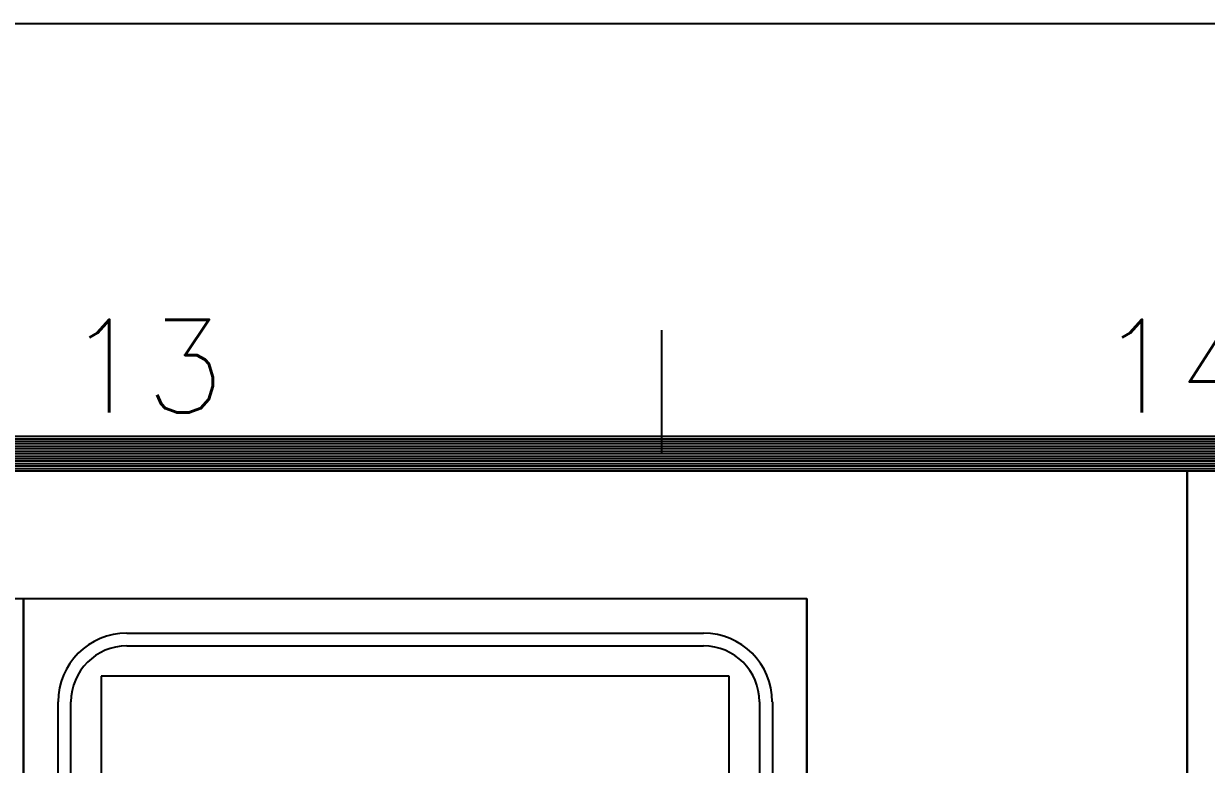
# Model space of a CAD drawing. Header units: metres. Extents: x -85 to 100835, y 0 to 71280.
# Drawn here: x 76673 to 83545, y 66975 to 71280 of the extents above; entities that cross this region are included whole.
import ezdxf
from ezdxf.enums import TextEntityAlignment as Align

# ---------------------------------------------------------------- set-up
doc = ezdxf.new("R2010")
doc.units = ezdxf.units.M
doc.header["$LTSCALE"] = 1200
doc.layers.get('0').update_dxf_attribs({"color": 8})
doc.layers.add('BACK DWG', color=9, linetype='Continuous')
doc.layers.add('ETBLKA', color=7, linetype='Continuous')
doc.styles.add('ROMANS', font='romans.shx', dxfattribs={"width": 0.8, "height": 360, "bigfont": 'ghs.shx'})

# ---------------------------------------------------------------- blocks, each defined once
blk = doc.blocks.new('Offshore_HEC')
at = {"lineweight": 25}
for p, q in [((670.535, 579.16), (670.535, 573.16)), ((821, 574), (20, 574)), ((820.88, 573.88), (20.13, 573.88)), ((820.76, 573.76), (20.25, 573.76)), ((820.64, 573.64), (20.37, 573.64)), ((820.52, 573.52), (20.5, 573.52)), ((820.4, 573.4), (20.63, 573.4)), ((820.28, 573.28), (20.75, 573.28)), ((820.16, 573.16), (20.87, 573.16)), ((820.04, 573.04), (21, 573.04)), ((819.8, 572.8), (21.13, 572.8)), ((819.92, 572.92), (21.25, 572.92)), ((819.68, 572.68), (21.37, 572.68)), ((819.56, 572.56), (21.5, 572.56)), ((819.44, 572.44), (21.63, 572.44)), ((819.32, 572.32), (21.75, 572.32)), ((695.99, 572.32), (695.99, 58.464))]:
    blk.add_line(p, q, dxfattribs=at)
blk.add_lwpolyline([(0, 0), (0, 594), (841, 594), (841, 0)], close=True, dxfattribs=at)
at = {"lineweight": 20, "style": 'ROMANS'}
for s, p in [('13', (645.535, 575.16)), ('14', (695.535, 575.16))]:
    blk.add_text(s, height=4.5, dxfattribs=at).set_placement(p, align=Align.CENTER)

msp = doc.modelspace()

# ---------------------------------------------------------------- linework, layer by layer
at = {"layer": 'BACK DWG'}
for p, q in [((72123.2, 67937.9), (76673.2, 67937.9)), ((76673.2, 62486.7), (76673.2, 67937.9)), ((76673.2, 67937.9), (81223.2, 67937.9)), ((76673.2, 67937.9), (76673.2, 62486.7)), ((81223.2, 59914.2), (81223.2, 67937.9)), ((81223.2, 67937.9), (81223.2, 59914.2)), ((77273.2, 67737.9), (80623.2, 67737.9)), ((77273.2, 67662.9), (80623.2, 67662.9)), ((77373.2, 67662.9), (80523.2, 67662.9)), ((80773.2, 67487.9), (77123.2, 67487.9)), ((77123.2, 67487.9), (77123.2, 60837.9)), ((80773.2, 60837.9), (80773.2, 67487.9)), ((76873.2, 63737.9), (76873.2, 67337.9)), ((76948.2, 63539.5), (76948.2, 67337.9)), ((80948.2, 67337.9), (80948.2, 62914.5)), ((81023.2, 67337.9), (81023.2, 63112.9))]:
    msp.add_line(p, q, dxfattribs=at)
for centre, major_axis, start_param, end_param in [((77273.2, 67337.9), (-282.8, 282.8), -0.785398, 0.785398), ((80623.2, 67337.9), (282.8, 282.8), 5.497787, 7.068583), ((77273.2, 67337.9), (229.8, 229.8), 0.785398, 2.356194), ((80623.2, 67337.9), (229.8, 229.8), 5.497787, 7.068583)]:
    msp.add_ellipse(centre, major_axis=major_axis, ratio=1, start_param=start_param, end_param=end_param, dxfattribs=at)
at = {"layer": 'ETBLKA'}
msp.add_lwpolyline([(83433.9, 68678.4), (68634.3, 68678.4), (68634.3, 54878.4), (83433.9, 54878.4)], close=True, dxfattribs=at)

# ---------------------------------------------------------------- block references
at = {"layer": 'ETBLKA', "xscale": 120, "yscale": 120, "zscale": 120}
msp.add_blockref('Offshore_HEC', (-84.9, 0), dxfattribs=at)

doc.saveas('drawing.dxf')
